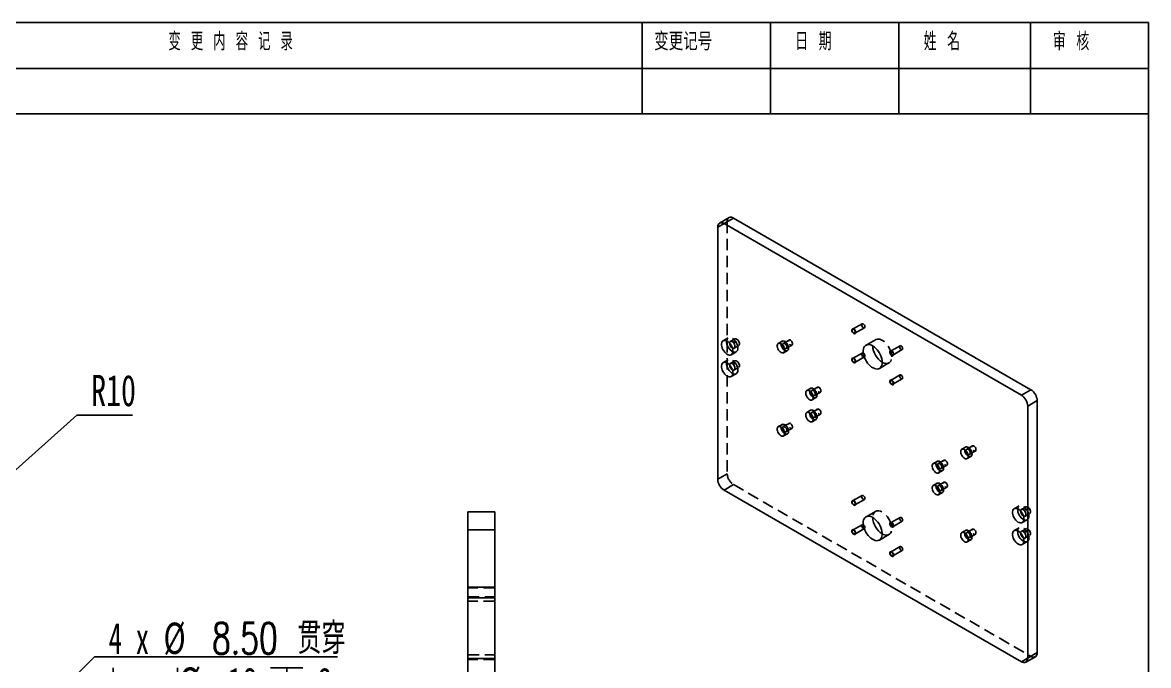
# Model space of a CAD drawing. Extents: x 2 to 292, y 3 to 207.
# Drawn here: x 166.4 to 292.2, y 134.7 to 206.6 of the extents above; entities that cross this region are included whole.
import ezdxf

# ---------------------------------------------------------------- set-up
doc = ezdxf.new("R2010")
doc.units = 0
doc.linetypes.add('SLD-实线', pattern=[0])
doc.linetypes.add('SLD-虚线', pattern=[1.905, 1.27, -0.635])
doc.layers.get('0').update_dxf_attribs({"linetype": 'CONTINUOUS'})
for name, color, linetype in [('图层7', 7, 'SLD-实线'), ('图框', 7, 'SLD-实线'), ('粗实线', 7, 'SLD-实线')]:
    doc.layers.add(name, color=color, linetype=linetype)
doc.styles.add('SLDTEXTSTYLE0', font='TXT', dxfattribs={"width": 0.7, "bigfont": 'bigfont'})
doc.styles.add('SLDTEXTSTYLE1', font='TXT', dxfattribs={"width": 0.736842, "bigfont": 'bigfont'})
doc.styles.add('SLDTEXTSTYLE10', font='TXT', dxfattribs={"width": 0.633333})
doc.styles.add('SLDTEXTSTYLE2', font='TXT', dxfattribs={"width": 0.7})
doc.styles.add('SLDTEXTSTYLE6', font='TXT', dxfattribs={"width": 0.629187, "bigfont": 'bigfont'})
doc.styles.add('SLDTEXTSTYLE7', font='TXT', dxfattribs={"width": 0.657895, "bigfont": 'bigfont'})
doc.dimstyles.new('SLDDIMSTYLE2', dxfattribs={"dimtxt": 3.5, "dimasz": 4.08, "dimexe": 0, "dimexo": 0.0625, "dimgap": 0.875, "dimtad": 0, "dimtih": 1, "dimtoh": 1, "dimlfac": 5, "dimrnd": 1e-09, "dimzin": 12, "dimtxsty": 'SLDTEXTSTYLE2', "dimsah": 1, "dimcen": 0, "dimazin": 3, "dimtfac": 1, "dimtofl": 0, "dimtmove": 0, "dimatfit": 3, "dimtolj": 1, "dimtzin": 12})
doc.dimstyles.new('SLDDIMSTYLE4', dxfattribs={"dimtxt": 3.5, "dimasz": 4.08, "dimexe": 0, "dimexo": 0.0625, "dimgap": 0.875, "dimtad": 0, "dimtih": 1, "dimtoh": 1, "dimlfac": 5, "dimrnd": 1e-09, "dimzin": 4, "dimtxsty": 'SLDTEXTSTYLE2', "dimblk1": 'NONE', "dimsah": 1, "dimcen": 0, "dimazin": 3, "dimtfac": 1, "dimtmove": 0, "dimatfit": 3, "dimtolj": 1, "dimtzin": 12})

# ---------------------------------------------------------------- blocks, each defined once
blk = doc.blocks.new('_D_10')
at = {"layer": '图框', "color": 5}
for p, q in [((159.59, 151.19), (172.45, 162.67)), ((172.45, 162.67), (178.64, 162.67)), ((158.1, 149.86), (159.59, 151.19))]:
    blk.add_line(p, q, dxfattribs=at)
blk.add_solid([(159.59, 151.19), (162.98, 153.53), (162.3, 154.29)], dxfattribs=at)
at = {"layer": '图框', "color": 5, "insert": (174.04, 167.18), "char_height": 3.5, "attachment_point": 1, "style": 'SLDTEXTSTYLE2'}
blk.add_mtext('R10', dxfattribs=at)
blk = doc.blocks.new('SW_SYMBOL_HOLE_SPOT')
at = {"layer": '图框', "color": 0}
for p, q in [((0, 875), (0, 75)), ((1600, 75), (1600, 875)), ((0, 75), (1600, 75))]:
    blk.add_line(p, q, dxfattribs=at)
blk = doc.blocks.new('SW_SYMBOL_HOLE_DEPTH')
at = {"layer": '图框', "color": 0}
for p, q in [((0, 875), (800, 875)), ((400, 875), (400, 75)), ((100, 555), (400, 75)), ((700, 555), (400, 75))]:
    blk.add_line(p, q, dxfattribs=at)
blk = doc.blocks.new('_D_13')
at = {"layer": '图框', "color": 5}
for p, q in [((157.7, 118.96), (174.4, 135.67)), ((174.4, 135.67), (201.55, 135.67)), ((156.5, 117.76), (157.7, 118.96))]:
    blk.add_line(p, q, dxfattribs=at)
blk.add_solid([(157.7, 118.96), (160.95, 121.49), (160.23, 122.2)], dxfattribs=at)
at = {"layer": '图框', "color": 5, "xscale": 0.004511737089201878, "yscale": 0.004511737089201878, "zscale": 0.004511737089201878}
for name, p in [('SW_SYMBOL_HOLE_SPOT', (176.48, 130.46)), ('SW_SYMBOL_HOLE_DEPTH', (194.09, 130.46))]:
    blk.add_blockref(name, p, dxfattribs=at)
at = {"layer": '图框', "color": 5, "char_height": 3.5, "attachment_point": 1}
for s, insert, style in [('8.50 贯\\M+190FA', (187.54, 139.47), 'SLDTEXTSTYLE0'), ('4 x', (175.99, 139.47), 'SLDTEXTSTYLE10'), ('%%c', (182.12, 139.48), 'SLDTEXTSTYLE2'), ('%%c', (183.85, 134.47), 'SLDTEXTSTYLE2'), ('18', (189.27, 134.45), 'SLDTEXTSTYLE2'), ('8', (199.3, 134.45), 'SLDTEXTSTYLE2')]:
    blk.add_mtext(s, dxfattribs=dict(at, insert=insert, style=style))
blk = doc.blocks.new('_NONE')

msp = doc.modelspace()

# ---------------------------------------------------------------- linework, layer by layer
at = {"color": 7, "linetype": 'SLD-虚线'}
for p, q in [((244.0585, 183.6859), (245.1192, 184.2982)), ((245.1192, 184.2982), (245.1192, 156.1276)), ((260.197, 172.8805), (259.1363, 172.2682)), ((259.3863, 171.8351), (260.4469, 172.4474)), ((245.2349, 171.3191), (244.6692, 170.9925)), ((245.9673, 171.1935), (245.4724, 170.9077)), ((245.8973, 170.1716), (246.3923, 170.4573)), ((251.2539, 170.9374), (250.8296, 170.6925)), ((252.0277, 171.0666), (251.3913, 170.6992)), ((251.4295, 169.6532), (251.8538, 169.8981)), ((251.7163, 170.1363), (252.3527, 170.5037)), ((261.6933, 171.1053), (260.6327, 170.493)), ((264.4396, 170.4312), (263.3789, 169.8189)), ((263.6289, 169.3859), (264.6896, 169.9982)), ((245.2349, 168.8695), (244.6692, 168.5429)), ((245.9673, 168.7439), (245.4724, 168.4581)), ((245.5691, 169.4337), (246.1348, 169.7602)), ((260.197, 169.6143), (259.1363, 169.002)), ((259.3863, 168.569), (260.4469, 169.1813)), ((245.8973, 167.722), (246.3923, 168.0077)), ((262.1326, 167.8949), (263.1932, 168.5072)), ((245.5691, 166.984), (246.1348, 167.3106)), ((264.4396, 167.1651), (263.3789, 166.5528)), ((263.6289, 166.1197), (264.6896, 166.7321)), ((254.4358, 165.671), (254.0116, 165.4261)), ((255.2097, 165.8002), (254.5733, 165.4328)), ((254.8983, 164.8699), (255.5347, 165.2373)), ((254.6115, 164.3868), (255.0358, 164.6317)), ((254.4358, 163.2214), (254.0116, 162.9765)), ((255.2097, 163.3506), (254.5733, 162.9832)), ((254.8983, 162.4203), (255.5347, 162.7877)), ((251.2539, 161.6288), (250.8296, 161.3839)), ((252.0277, 161.758), (251.3913, 161.3907)), ((251.7163, 160.8277), (252.3527, 161.1951)), ((254.6115, 161.9372), (255.0358, 162.1821)), ((251.4295, 160.3446), (251.8538, 160.5896)), ((271.76, 159.0995), (271.3357, 158.8546)), ((272.5338, 159.2287), (271.8974, 158.8613)), ((272.2224, 158.2984), (272.8588, 158.6658)), ((268.578, 157.5069), (268.1537, 157.262)), ((269.3519, 157.6361), (268.7155, 157.2688)), ((271.9356, 157.8153), (272.3599, 158.0602)), ((245.1192, 156.1276), (244.0585, 155.5153)), ((268.7537, 156.2227), (269.1779, 156.4677)), ((269.0404, 156.7058), (269.6768, 157.0732)), ((244.7656, 154.2905), (245.8263, 154.9028)), ((245.8263, 154.9028), (279.0603, 135.7172)), ((268.578, 155.0573), (268.1537, 154.8124)), ((269.3519, 155.1865), (268.7155, 154.8191)), ((260.197, 153.6918), (259.1363, 153.0795)), ((268.7537, 153.7731), (269.1779, 154.018)), ((269.0404, 154.2562), (269.6768, 154.6236)), ((259.3863, 152.6464), (260.4469, 153.2587)), ((277.7618, 152.5417), (277.1961, 152.2152)), ((278.4942, 152.4161), (277.9993, 152.1304)), ((261.6933, 151.9166), (260.6327, 151.3043)), ((264.4396, 151.2425), (263.3789, 150.6302)), ((278.4242, 151.3942), (278.9192, 151.68)), ((216.1379, 149.8582), (219.1379, 149.8582)), ((260.197, 150.4256), (259.1363, 149.8133)), ((259.3863, 149.3803), (260.4469, 149.9926)), ((263.6289, 150.1972), (264.6896, 150.8095)), ((271.76, 149.7909), (271.3357, 149.546)), ((272.5338, 149.9201), (271.8974, 149.5527)), ((277.7618, 150.0921), (277.1961, 149.7655)), ((278.4942, 149.9665), (277.9993, 149.6807)), ((278.096, 150.6563), (278.6617, 150.9828)), ((262.1326, 148.7062), (263.1932, 149.3185)), ((271.9356, 148.5067), (272.3599, 148.7517)), ((272.2224, 148.9898), (272.8588, 149.3572)), ((278.096, 148.2067), (278.6617, 148.5332)), ((278.4242, 148.9446), (278.9192, 149.2303)), ((264.4396, 147.9764), (263.3789, 147.3641)), ((263.6289, 146.931), (264.6896, 147.5433)), ((219.1379, 143.3582), (216.1379, 143.3582)), ((216.1379, 142.3582), (219.1379, 142.3582)), ((219.1379, 141.8582), (216.1379, 141.8582)), ((216.1379, 135.8582), (219.1379, 135.8582)), ((219.1379, 135.3582), (216.1379, 135.3582)), ((279.0603, 135.7172), (277.9996, 135.1049))]:
    msp.add_line(p, q, dxfattribs=at)
at = {"color": 7, "linetype": 'SLD-实线'}
for p, q in [((245.3263, 184.7561), (244.2656, 184.1438)), ((245.8263, 184.7066), (244.7656, 184.0943)), ((277.9996, 164.9087), (244.7656, 184.0943)), ((279.0603, 165.521), (245.8263, 184.7066)), ((244.0585, 183.6859), (244.0585, 155.5153)), ((277.9996, 164.9087), (279.0603, 165.521)), ((279.7674, 164.2962), (278.7067, 163.6839)), ((278.7067, 135.5133), (278.7067, 163.6839)), ((279.7674, 136.1256), (279.7674, 164.2962)), ((244.7656, 154.2905), (277.9996, 135.1049)), ((216.1379, 151.8582), (219.1379, 151.8582)), ((216.1379, 149.8582), (216.1379, 151.8582)), ((219.1379, 151.8582), (219.1379, 149.8582)), ((219.1379, 149.8582), (216.1379, 149.8582)), ((216.1379, 149.8582), (216.1379, 80.8582)), ((219.1379, 149.8582), (219.1379, 80.8582)), ((219.1379, 143.4582), (216.1379, 143.4582)), ((219.1379, 143.4582), (216.1379, 143.4582)), ((219.1379, 142.2582), (216.1379, 142.2582)), ((219.1379, 142.2582), (216.1379, 142.2582)), ((278.7067, 135.5133), (279.7674, 136.1256)), ((219.1379, 135.4582), (216.1379, 135.4582)), ((219.1379, 135.4582), (216.1379, 135.4582)), ((278.4996, 135.0554), (279.5602, 135.6677))]:
    msp.add_line(p, q, dxfattribs=at)
at = {"color": 7, "linetype": 'SLD-实线', "flags": 128}
for points in [[(244.7656, 184.0943), (244.6277, 184.1582), (244.495, 184.1883), (244.3728, 184.1834), (244.2656, 184.1437), (244.1777, 184.0708), (244.1123, 183.9673), (244.0721, 183.8374), (244.0585, 183.6859)], [(259.4734, 171.9292), (259.4573, 171.8448), (259.4113, 171.7918), (259.3425, 171.7785), (259.2613, 171.8067), (259.1801, 171.8722), (259.1113, 171.965), (259.0653, 172.071), (259.0492, 172.1741), (259.0653, 172.2585), (259.1113, 172.3115), (259.1801, 172.3248), (259.2613, 172.2966), (259.3425, 172.2311), (259.4113, 172.1383), (259.4573, 172.0323), (259.4734, 171.9292)], [(259.4381, 171.9496), (259.4246, 172.0355), (259.3863, 172.1238), (259.3289, 172.2012), (259.2613, 172.2558), (259.1936, 172.2793), (259.1363, 172.2682), (259.098, 172.2241), (259.0845, 172.1537), (259.098, 172.0678), (259.1363, 171.9795), (259.1936, 171.9021), (259.2613, 171.8475), (259.3289, 171.824), (259.3863, 171.8351), (259.4246, 171.8792), (259.4381, 171.9496)], [(245.7556, 169.8457), (245.7425, 170.0012), (245.704, 170.1653), (245.6415, 170.3314), (245.5576, 170.4926), (245.4558, 170.6424), (245.3402, 170.7747), (245.2155, 170.8839), (245.0869, 170.9657), (244.9596, 171.0166), (244.8389, 171.0347), (244.7296, 171.0191), (244.6363, 170.9705), (244.5627, 170.891), (244.5119, 170.7836), (244.486, 170.653), (244.486, 170.5043), (244.5119, 170.3436), (244.5627, 170.1777), (244.6363, 170.0132), (244.7296, 169.8569), (244.8389, 169.7151), (244.9596, 169.5938), (245.0869, 169.4978), (245.2155, 169.4311), (245.3402, 169.3964), (245.4558, 169.3951), (245.5576, 169.4273), (245.6415, 169.4918), (245.704, 169.5857), (245.7425, 169.7053), (245.7556, 169.8457)], [(251.5538, 169.9279), (251.5405, 170.0575), (251.5013, 170.1942), (251.4388, 170.3297), (251.3569, 170.4553), (251.2607, 170.5631), (251.1562, 170.6464), (251.0501, 170.7), (250.9489, 170.7204), (250.8591, 170.7065), (250.7863, 170.659), (250.7351, 170.5809), (250.7086, 170.4772), (250.7086, 170.3544), (250.7351, 170.2202), (250.7863, 170.083), (250.8591, 169.9515), (250.9489, 169.8338), (251.0501, 169.7375), (251.1562, 169.6685), (251.2607, 169.6312), (251.3569, 169.6279), (251.4388, 169.6589), (251.5013, 169.7222), (251.5405, 169.8138), (251.5538, 169.9279)], [(262.4433, 168.5816), (262.4308, 168.7758), (262.3938, 168.9797), (262.3331, 169.1887), (262.2502, 169.3978), (262.1468, 169.6021), (262.0256, 169.7968), (261.8893, 169.9775), (261.7411, 170.1397), (261.5846, 170.2798), (261.4232, 170.3944), (261.261, 170.4809), (261.1016, 170.5372), (260.9487, 170.5621), (260.8061, 170.5548), (260.6769, 170.5157), (260.5643, 170.4456), (260.4709, 170.3462), (260.3988, 170.2197), (260.3499, 170.0692), (260.3251, 169.8982), (260.3251, 169.7107), (260.3499, 169.5111), (260.3988, 169.304), (260.4709, 169.0944), (260.5643, 168.8871), (260.6769, 168.687), (260.8061, 168.4987), (260.9487, 168.3268), (261.1016, 168.1752), (261.261, 168.0474), (261.4232, 167.9466), (261.5846, 167.875), (261.7411, 167.8343), (261.8893, 167.8254), (262.0256, 167.8487), (262.1468, 167.9035), (262.2502, 167.9885), (262.3331, 168.1018), (262.3938, 168.2406), (262.4308, 168.4019), (262.4433, 168.5816)], [(259.4734, 168.663), (259.4573, 168.5786), (259.4113, 168.5257), (259.3425, 168.5123), (259.2613, 168.5405), (259.1801, 168.606), (259.1113, 168.6989), (259.0653, 168.8049), (259.0492, 168.9079), (259.0653, 168.9924), (259.1113, 169.0453), (259.1801, 169.0587), (259.2613, 169.0304), (259.3425, 168.9649), (259.4113, 168.8721), (259.4573, 168.7661), (259.4734, 168.663)], [(259.4381, 168.6834), (259.4246, 168.7693), (259.3863, 168.8577), (259.3289, 168.935), (259.2613, 168.9896), (259.1936, 169.0131), (259.1363, 169.002), (259.098, 168.9579), (259.0845, 168.8875), (259.098, 168.8016), (259.1363, 168.7133), (259.1936, 168.6359), (259.2613, 168.5814), (259.3289, 168.5578), (259.3863, 168.569), (259.4246, 168.6131), (259.4381, 168.6834)], [(263.7161, 169.48), (263.6999, 169.3955), (263.6539, 169.3426), (263.5851, 169.3292), (263.5039, 169.3575), (263.4228, 169.423), (263.3539, 169.5158), (263.3079, 169.6218), (263.2918, 169.7249), (263.3079, 169.8093), (263.3539, 169.8622), (263.4228, 169.8756), (263.5039, 169.8474), (263.5851, 169.7819), (263.6539, 169.689), (263.6999, 169.583), (263.7161, 169.48)], [(263.6807, 169.5004), (263.6673, 169.5863), (263.6289, 169.6746), (263.5716, 169.752), (263.5039, 169.8066), (263.4363, 169.8301), (263.3789, 169.8189), (263.3406, 169.7748), (263.3272, 169.7045), (263.3406, 169.6186), (263.3789, 169.5302), (263.4363, 169.4529), (263.5039, 169.3983), (263.5716, 169.3748), (263.6289, 169.3859), (263.6673, 169.43), (263.6807, 169.5004)], [(245.7556, 167.3961), (245.7425, 167.5516), (245.704, 167.7157), (245.6415, 167.8818), (245.5576, 168.043), (245.4558, 168.1928), (245.3402, 168.325), (245.2155, 168.4343), (245.0869, 168.516), (244.9596, 168.567), (244.8389, 168.5851), (244.7296, 168.5695), (244.6363, 168.5209), (244.5627, 168.4413), (244.5119, 168.334), (244.486, 168.2033), (244.486, 168.0546), (244.5119, 167.894), (244.5627, 167.7281), (244.6363, 167.5636), (244.7296, 167.4072), (244.8389, 167.2655), (244.9596, 167.1441), (245.0869, 167.0481), (245.2155, 166.9814), (245.3402, 166.9467), (245.4558, 166.9455), (245.5576, 166.9777), (245.6415, 167.0421), (245.704, 167.1361), (245.7425, 167.2557), (245.7556, 167.3961)], [(263.7161, 166.2138), (263.6999, 166.1294), (263.6539, 166.0765), (263.5851, 166.0631), (263.5039, 166.0913), (263.4228, 166.1568), (263.3539, 166.2496), (263.3079, 166.3557), (263.2918, 166.4587), (263.3079, 166.5431), (263.3539, 166.5961), (263.4228, 166.6094), (263.5039, 166.5812), (263.5851, 166.5157), (263.6539, 166.4229), (263.6999, 166.3169), (263.7161, 166.2138)], [(263.6807, 166.2342), (263.6673, 166.3201), (263.6289, 166.4084), (263.5716, 166.4858), (263.5039, 166.5404), (263.4363, 166.5639), (263.3789, 166.5528), (263.3406, 166.5087), (263.3272, 166.4383), (263.3406, 166.3524), (263.3789, 166.2641), (263.4363, 166.1867), (263.5039, 166.1321), (263.5716, 166.1086), (263.6289, 166.1198), (263.6673, 166.1639), (263.6807, 166.2342)], [(254.7358, 164.6615), (254.7225, 164.7911), (254.6833, 164.9278), (254.6208, 165.0633), (254.5389, 165.1889), (254.4427, 165.2967), (254.3382, 165.38), (254.232, 165.4336), (254.1309, 165.454), (254.0411, 165.4401), (253.9683, 165.3926), (253.9171, 165.3145), (253.8906, 165.2108), (253.8906, 165.088), (253.9171, 164.9538), (253.9683, 164.8166), (254.0411, 164.6851), (254.1309, 164.5674), (254.232, 164.4711), (254.3382, 164.4021), (254.4427, 164.3648), (254.5389, 164.3616), (254.6208, 164.3925), (254.6833, 164.4558), (254.7225, 164.5474), (254.7358, 164.6615)], [(254.7358, 162.2119), (254.7225, 162.3414), (254.6833, 162.4782), (254.6208, 162.6137), (254.5389, 162.7393), (254.4427, 162.8471), (254.3382, 162.9304), (254.232, 162.984), (254.1309, 163.0044), (254.0411, 162.9904), (253.9683, 162.9429), (253.9171, 162.8649), (253.8906, 162.7612), (253.8906, 162.6384), (253.9171, 162.5042), (253.9683, 162.367), (254.0411, 162.2355), (254.1309, 162.1178), (254.232, 162.0215), (254.3382, 161.9525), (254.4427, 161.9152), (254.5389, 161.9119), (254.6208, 161.9429), (254.6833, 162.0062), (254.7225, 162.0978), (254.7358, 162.2119)], [(251.5538, 160.6194), (251.5405, 160.7489), (251.5013, 160.8857), (251.4388, 161.0211), (251.3569, 161.1467), (251.2607, 161.2545), (251.1562, 161.3379), (251.0501, 161.3914), (250.9489, 161.4119), (250.8591, 161.3979), (250.7863, 161.3504), (250.7351, 161.2724), (250.7086, 161.1687), (250.7086, 161.0459), (250.7351, 160.9116), (250.7863, 160.7745), (250.8591, 160.6429), (250.9489, 160.5253), (251.0501, 160.4289), (251.1562, 160.3599), (251.2607, 160.3226), (251.3569, 160.3194), (251.4388, 160.3504), (251.5013, 160.4136), (251.5405, 160.5052), (251.5538, 160.6194)], [(272.0599, 158.09), (272.0466, 158.2195), (272.0074, 158.3563), (271.9449, 158.4918), (271.863, 158.6173), (271.7668, 158.7252), (271.6623, 158.8085), (271.5562, 158.8621), (271.455, 158.8825), (271.3652, 158.8685), (271.2924, 158.821), (271.2412, 158.743), (271.2147, 158.6393), (271.2147, 158.5165), (271.2412, 158.3823), (271.2924, 158.2451), (271.3652, 158.1136), (271.455, 157.9959), (271.5562, 157.8996), (271.6623, 157.8306), (271.7668, 157.7933), (271.863, 157.79), (271.9449, 157.821), (272.0074, 157.8843), (272.0466, 157.9759), (272.0599, 158.09)], [(268.8779, 156.4974), (268.8646, 156.627), (268.8255, 156.7638), (268.763, 156.8992), (268.681, 157.0248), (268.5848, 157.1326), (268.4803, 157.216), (268.3742, 157.2695), (268.273, 157.29), (268.1832, 157.276), (268.1104, 157.2285), (268.0592, 157.1504), (268.0328, 157.0468), (268.0328, 156.924), (268.0592, 156.7897), (268.1104, 156.6525), (268.1832, 156.521), (268.273, 156.4034), (268.3742, 156.307), (268.4803, 156.238), (268.5848, 156.2007), (268.681, 156.1975), (268.763, 156.2285), (268.8255, 156.2917), (268.8646, 156.3833), (268.8779, 156.4974)], [(268.8779, 154.0478), (268.8646, 154.1774), (268.8255, 154.3141), (268.763, 154.4496), (268.681, 154.5752), (268.5848, 154.683), (268.4803, 154.7663), (268.3742, 154.8199), (268.273, 154.8403), (268.1832, 154.8264), (268.1104, 154.7789), (268.0592, 154.7008), (268.0328, 154.5971), (268.0328, 154.4743), (268.0592, 154.3401), (268.1104, 154.2029), (268.1832, 154.0714), (268.273, 153.9537), (268.3742, 153.8574), (268.4803, 153.7884), (268.5848, 153.7511), (268.681, 153.7479), (268.763, 153.7788), (268.8255, 153.8421), (268.8646, 153.9337), (268.8779, 154.0478)], [(259.4734, 152.7405), (259.4573, 152.6561), (259.4113, 152.6031), (259.3425, 152.5898), (259.2613, 152.618), (259.1801, 152.6835), (259.1113, 152.7763), (259.0653, 152.8823), (259.0492, 152.9854), (259.0653, 153.0698), (259.1113, 153.1227), (259.1801, 153.1361), (259.2613, 153.1079), (259.3425, 153.0424), (259.4113, 152.9496), (259.4573, 152.8435), (259.4734, 152.7405)], [(259.4381, 152.7609), (259.4246, 152.8468), (259.3863, 152.9351), (259.3289, 153.0125), (259.2613, 153.0671), (259.1936, 153.0906), (259.1363, 153.0794), (259.098, 153.0353), (259.0845, 152.965), (259.098, 152.8791), (259.1363, 152.7908), (259.1936, 152.7134), (259.2613, 152.6588), (259.3289, 152.6353), (259.3863, 152.6464), (259.4246, 152.6905), (259.4381, 152.7609)], [(260.322, 150.6176), (260.3344, 150.4234), (260.3714, 150.2195), (260.4321, 150.0105), (260.5151, 149.8014), (260.6184, 149.5971), (260.7396, 149.4024), (260.8759, 149.2217), (261.0241, 149.0595), (261.1807, 148.9194), (261.342, 148.8048), (261.5043, 148.7183), (261.6637, 148.662), (261.8165, 148.6371), (261.9592, 148.6444), (262.0883, 148.6835), (262.2009, 148.7536), (262.2943, 148.853), (262.3664, 148.9795), (262.4154, 149.13), (262.4402, 149.301), (262.4402, 149.4885), (262.4154, 149.6881), (262.3664, 149.8952), (262.2943, 150.1048), (262.2009, 150.3121), (262.0883, 150.5122), (261.9592, 150.7005), (261.8165, 150.8724), (261.6637, 151.024), (261.5043, 151.1518), (261.342, 151.2526), (261.1807, 151.3242), (261.0241, 151.3649), (260.8759, 151.3738), (260.7396, 151.3505), (260.6184, 151.2957), (260.5151, 151.2107), (260.4321, 151.0974), (260.3714, 150.9586), (260.3344, 150.7973), (260.322, 150.6176)], [(278.2825, 151.0683), (278.2694, 151.2238), (278.2309, 151.3879), (278.1684, 151.554), (278.0845, 151.7152), (277.9827, 151.865), (277.8671, 151.9973), (277.7424, 152.1065), (277.6138, 152.1883), (277.4866, 152.2392), (277.3658, 152.2573), (277.2565, 152.2417), (277.1632, 152.1932), (277.0896, 152.1136), (277.0389, 152.0063), (277.0129, 151.8756), (277.0129, 151.7269), (277.0389, 151.5663), (277.0896, 151.4003), (277.1632, 151.2358), (277.2565, 151.0795), (277.3658, 150.9377), (277.4866, 150.8164), (277.6138, 150.7204), (277.7424, 150.6537), (277.8671, 150.619), (277.9827, 150.6177), (278.0845, 150.65), (278.1684, 150.7144), (278.2309, 150.8083), (278.2694, 150.9279), (278.2825, 151.0683)], [(259.4734, 149.4743), (259.4573, 149.3899), (259.4113, 149.337), (259.3425, 149.3236), (259.2613, 149.3518), (259.1801, 149.4173), (259.1113, 149.5102), (259.0653, 149.6162), (259.0492, 149.7192), (259.0653, 149.8037), (259.1113, 149.8566), (259.1801, 149.87), (259.2613, 149.8417), (259.3425, 149.7762), (259.4113, 149.6834), (259.4573, 149.5774), (259.4734, 149.4743)], [(259.4381, 149.4947), (259.4246, 149.5806), (259.3863, 149.669), (259.3289, 149.7463), (259.2613, 149.8009), (259.1936, 149.8244), (259.1363, 149.8133), (259.098, 149.7692), (259.0845, 149.6988), (259.098, 149.6129), (259.1363, 149.5246), (259.1936, 149.4472), (259.2613, 149.3926), (259.3289, 149.3691), (259.3863, 149.3803), (259.4246, 149.4244), (259.4381, 149.4947)], [(263.7161, 150.2913), (263.6999, 150.2068), (263.6539, 150.1539), (263.5851, 150.1405), (263.5039, 150.1688), (263.4228, 150.2343), (263.3539, 150.3271), (263.3079, 150.4331), (263.2918, 150.5362), (263.3079, 150.6206), (263.3539, 150.6735), (263.4228, 150.6869), (263.5039, 150.6587), (263.5851, 150.5932), (263.6539, 150.5003), (263.6999, 150.3943), (263.7161, 150.2913)], [(263.6807, 150.3117), (263.6673, 150.3976), (263.6289, 150.4859), (263.5716, 150.5633), (263.5039, 150.6179), (263.4363, 150.6414), (263.3789, 150.6302), (263.3406, 150.5861), (263.3272, 150.5158), (263.3406, 150.4299), (263.3789, 150.3415), (263.4363, 150.2642), (263.5039, 150.2096), (263.5716, 150.1861), (263.6289, 150.1972), (263.6673, 150.2413), (263.6807, 150.3117)], [(278.2825, 148.6187), (278.2694, 148.7742), (278.2309, 148.9383), (278.1684, 149.1044), (278.0845, 149.2656), (277.9827, 149.4154), (277.8671, 149.5476), (277.7424, 149.6569), (277.6138, 149.7386), (277.4866, 149.7896), (277.3658, 149.8077), (277.2565, 149.7921), (277.1632, 149.7435), (277.0896, 149.664), (277.0389, 149.5566), (277.0129, 149.4259), (277.0129, 149.2772), (277.0389, 149.1166), (277.0896, 148.9507), (277.1632, 148.7862), (277.2565, 148.6298), (277.3658, 148.4881), (277.4866, 148.3668), (277.6138, 148.2708), (277.7424, 148.2041), (277.8671, 148.1694), (277.9827, 148.1681), (278.0845, 148.2003), (278.1684, 148.2647), (278.2309, 148.3587), (278.2694, 148.4783), (278.2825, 148.6187)], [(272.0599, 148.7814), (272.0466, 148.911), (272.0074, 149.0478), (271.9449, 149.1832), (271.863, 149.3088), (271.7668, 149.4166), (271.6623, 149.4999), (271.5562, 149.5535), (271.455, 149.5739), (271.3652, 149.56), (271.2924, 149.5125), (271.2412, 149.4344), (271.2147, 149.3308), (271.2147, 149.2079), (271.2412, 149.0737), (271.2924, 148.9365), (271.3652, 148.805), (271.455, 148.6873), (271.5562, 148.591), (271.6623, 148.522), (271.7668, 148.4847), (271.863, 148.4815), (271.9449, 148.5124), (272.0074, 148.5757), (272.0466, 148.6673), (272.0599, 148.7814)], [(263.7161, 147.0251), (263.6999, 146.9407), (263.6539, 146.8877), (263.5851, 146.8744), (263.5039, 146.9026), (263.4228, 146.9681), (263.3539, 147.0609), (263.3079, 147.1669), (263.2918, 147.27), (263.3079, 147.3544), (263.3539, 147.4074), (263.4228, 147.4207), (263.5039, 147.3925), (263.5851, 147.327), (263.6539, 147.2342), (263.6999, 147.1282), (263.7161, 147.0251)], [(263.6807, 147.0455), (263.6673, 147.1314), (263.6289, 147.2197), (263.5716, 147.2971), (263.5039, 147.3517), (263.4363, 147.3752), (263.3789, 147.3641), (263.3406, 147.32), (263.3272, 147.2496), (263.3406, 147.1637), (263.3789, 147.0754), (263.4363, 146.998), (263.5039, 146.9434), (263.5716, 146.9199), (263.6289, 146.931), (263.6673, 146.9752), (263.6807, 147.0455)], [(277.9996, 135.1049), (278.1376, 135.041), (278.2702, 135.0109), (278.3925, 135.0158), (278.4996, 135.0555), (278.5876, 135.1284), (278.6529, 135.2319), (278.6931, 135.3618), (278.7067, 135.5133)]]:
    msp.add_lwpolyline(points, dxfattribs=at)
at = {"color": 7, "linetype": 'SLD-虚线', "flags": 128}
for points in [[(260.1452, 172.766), (260.1586, 172.8364), (260.197, 172.8805), (260.2543, 172.8916), (260.322, 172.8681), (260.3896, 172.8135), (260.447, 172.7361), (260.4853, 172.6478), (260.4987, 172.5619), (260.4853, 172.4916), (260.447, 172.4474), (260.3896, 172.4363), (260.322, 172.4598), (260.2543, 172.5144), (260.197, 172.5918), (260.1586, 172.6801), (260.1452, 172.766)], [(246.3212, 170.1723), (246.3082, 170.3277), (246.2697, 170.4919), (246.2072, 170.658), (246.1233, 170.8192), (246.0215, 170.969), (245.9059, 171.1012), (245.7812, 171.2104), (245.6526, 171.2922), (245.5253, 171.3432), (245.4046, 171.3612), (245.2953, 171.3457), (245.202, 171.2971), (245.1284, 171.2175), (245.0776, 171.1102), (245.052, 170.9827)], [(245.8793, 170.9989), (245.8926, 171.0935), (245.9315, 171.1642), (245.9924, 171.2049), (246.07, 171.2118), (246.1574, 171.1844), (246.2467, 171.1251), (246.3301, 171.0392), (246.4001, 170.9343), (246.4506, 170.8197), (246.477, 170.7056), (246.477, 170.6021), (246.4506, 170.5185), (246.4001, 170.4622), (246.3301, 170.4381), (246.2467, 170.4485), (246.1574, 170.4923), (246.07, 170.5658), (245.9924, 170.6623), (245.9315, 170.7733), (245.8926, 170.8889), (245.8793, 170.9989)], [(263.5039, 169.194), (263.4915, 169.3881), (263.4545, 169.592), (263.3938, 169.801), (263.3108, 170.0101), (263.2075, 170.2144), (263.0863, 170.4091), (262.95, 170.5898), (262.8018, 170.752), (262.6452, 170.8921), (262.4839, 171.0067), (262.3216, 171.0932), (262.1622, 171.1495), (262.0094, 171.1744), (261.8667, 171.1672), (261.7376, 171.128), (261.625, 171.0579), (261.5316, 170.9585), (261.4595, 170.832), (261.4105, 170.6815), (261.3857, 170.5105), (261.3826, 170.4188)], [(245.9854, 170.3662), (245.972, 170.4762), (245.9331, 170.5918), (245.8722, 170.7028), (245.7946, 170.7993), (245.7073, 170.8728), (245.618, 170.9166), (245.5346, 170.9269), (245.4645, 170.9029), (245.4141, 170.8465), (245.3877, 170.7629), (245.3846, 170.7278)], [(245.6976, 170.1856), (245.7073, 170.1806), (245.7946, 170.1532), (245.8722, 170.1602), (245.9331, 170.2008), (245.972, 170.2716), (245.9854, 170.3662)], [(245.752, 169.7701), (245.7812, 169.7576), (245.9059, 169.7229), (246.0215, 169.7217), (246.1233, 169.7539), (246.2072, 169.8183), (246.2697, 169.9123), (246.3082, 170.0319), (246.3212, 170.1723)], [(251.9781, 170.1728), (251.9648, 170.3024), (251.9256, 170.4392), (251.8631, 170.5746), (251.7812, 170.7002), (251.6849, 170.808), (251.5805, 170.8913), (251.4743, 170.9449), (251.3732, 170.9653), (251.2834, 170.9514), (251.2106, 170.9039), (251.1594, 170.8258), (251.1329, 170.7222), (251.1296, 170.6628)], [(251.7836, 170.2851), (251.7712, 170.3785), (251.7352, 170.4761), (251.6795, 170.5674), (251.6102, 170.6425), (251.5349, 170.6932), (251.4615, 170.7141), (251.3982, 170.7029), (251.3517, 170.6607), (251.3272, 170.5923), (251.3272, 170.5049), (251.3295, 170.4895)], [(251.5038, 170.1876), (251.5349, 170.1643), (251.6102, 170.1279), (251.6795, 170.123), (251.7352, 170.1501), (251.7712, 170.2061), (251.7836, 170.2851)], [(251.5538, 169.9278), (251.5805, 169.9134), (251.6849, 169.8761), (251.7812, 169.8729), (251.8631, 169.9038), (251.9256, 169.9671), (251.9648, 170.0587), (251.9781, 170.1728)], [(251.9604, 170.9178), (251.9729, 170.9968), (252.0089, 171.0528), (252.0645, 171.0799), (252.1338, 171.075), (252.2092, 171.0387), (252.2825, 170.9749), (252.3459, 170.8905), (252.3923, 170.7948), (252.4169, 170.698), (252.4169, 170.6106), (252.3923, 170.5422), (252.3459, 170.5001), (252.2825, 170.4888), (252.2092, 170.5097), (252.1338, 170.5605), (252.0645, 170.6355), (252.0089, 170.7268), (251.9729, 170.8245), (251.9604, 170.9178)], [(264.3878, 170.3168), (264.4013, 170.3871), (264.4396, 170.4312), (264.4969, 170.4424), (264.5646, 170.4189), (264.6322, 170.3643), (264.6896, 170.2869), (264.7279, 170.1986), (264.7414, 170.1127), (264.7279, 170.0423), (264.6896, 169.9982), (264.6322, 169.9871), (264.5646, 170.0106), (264.4969, 170.0652), (264.4396, 170.1425), (264.4013, 170.2309), (264.3878, 170.3168)], [(246.3212, 167.7227), (246.3082, 167.8781), (246.2697, 168.0422), (246.2072, 168.2083), (246.1233, 168.3696), (246.0215, 168.5194), (245.9059, 168.6516), (245.7812, 168.7608), (245.6526, 168.8426), (245.5253, 168.8936), (245.4046, 168.9116), (245.2953, 168.8961), (245.202, 168.8475), (245.1284, 168.7679), (245.0776, 168.6606), (245.052, 168.533)], [(245.8793, 168.5493), (245.8926, 168.6439), (245.9315, 168.7146), (245.9924, 168.7553), (246.07, 168.7622), (246.1574, 168.7348), (246.2467, 168.6755), (246.3301, 168.5896), (246.4001, 168.4847), (246.4506, 168.3701), (246.477, 168.256), (246.477, 168.1525), (246.4506, 168.0689), (246.4001, 168.0126), (246.3301, 167.9885), (246.2467, 167.9989), (246.1574, 168.0427), (246.07, 168.1161), (245.9924, 168.2126), (245.9315, 168.3236), (245.8926, 168.4393), (245.8793, 168.5493)], [(260.1452, 169.4998), (260.1586, 169.5702), (260.197, 169.6143), (260.2543, 169.6254), (260.322, 169.6019), (260.3896, 169.5473), (260.447, 169.47), (260.4853, 169.3816), (260.4987, 169.2957), (260.4853, 169.2254), (260.447, 169.1813), (260.3896, 169.1701), (260.322, 169.1937), (260.2543, 169.2482), (260.197, 169.3256), (260.1586, 169.414), (260.1452, 169.4998)], [(262.4433, 168.5815), (262.4839, 168.5589), (262.6452, 168.4873), (262.8018, 168.4466), (262.95, 168.4377), (263.0863, 168.461), (263.2075, 168.5158), (263.3108, 168.6008), (263.3938, 168.7141), (263.4545, 168.8529), (263.4915, 169.0142), (263.5039, 169.194)], [(245.9854, 167.9166), (245.972, 168.0266), (245.9331, 168.1422), (245.8722, 168.2532), (245.7946, 168.3497), (245.7073, 168.4231), (245.618, 168.467), (245.5346, 168.4773), (245.4645, 168.4533), (245.4141, 168.3969), (245.3877, 168.3133), (245.3846, 168.2782)], [(245.6976, 167.736), (245.7073, 167.731), (245.7946, 167.7036), (245.8722, 167.7106), (245.9331, 167.7512), (245.972, 167.822), (245.9854, 167.9166)], [(245.752, 167.3205), (245.7812, 167.308), (245.9059, 167.2733), (246.0215, 167.2721), (246.1233, 167.3043), (246.2072, 167.3687), (246.2697, 167.4626), (246.3082, 167.5823), (246.3212, 167.7227)], [(264.3878, 167.0506), (264.4013, 167.121), (264.4396, 167.1651), (264.4969, 167.1762), (264.5646, 167.1527), (264.6322, 167.0981), (264.6896, 167.0208), (264.7279, 166.9324), (264.7414, 166.8465), (264.7279, 166.7762), (264.6896, 166.7321), (264.6322, 166.7209), (264.5646, 166.7444), (264.4969, 166.799), (264.4396, 166.8764), (264.4013, 166.9647), (264.3878, 167.0506)], [(255.1601, 164.9065), (255.1467, 165.036), (255.1076, 165.1728), (255.0451, 165.3082), (254.9631, 165.4338), (254.8669, 165.5416), (254.7624, 165.625), (254.6563, 165.6785), (254.5552, 165.699), (254.4654, 165.685), (254.3926, 165.6375), (254.3413, 165.5595), (254.3149, 165.4558), (254.3115, 165.3964)], [(254.9656, 165.0187), (254.9532, 165.1121), (254.9172, 165.2097), (254.8615, 165.301), (254.7922, 165.3761), (254.7168, 165.4268), (254.6435, 165.4477), (254.5802, 165.4365), (254.5337, 165.3944), (254.5091, 165.3259), (254.5091, 165.2386), (254.5115, 165.2231)], [(254.6858, 164.9213), (254.7168, 164.8979), (254.7922, 164.8616), (254.8615, 164.8566), (254.9172, 164.8837), (254.9532, 164.9397), (254.9656, 165.0187)], [(254.7358, 164.6615), (254.7624, 164.647), (254.8669, 164.6097), (254.9631, 164.6065), (255.0451, 164.6375), (255.1076, 164.7007), (255.1467, 164.7923), (255.1601, 164.9065)], [(255.1424, 165.6514), (255.1548, 165.7304), (255.1909, 165.7864), (255.2465, 165.8135), (255.3158, 165.8086), (255.3912, 165.7723), (255.4645, 165.7085), (255.5279, 165.6241), (255.5743, 165.5284), (255.5989, 165.4316), (255.5989, 165.3442), (255.5743, 165.2758), (255.5279, 165.2337), (255.4645, 165.2224), (255.3912, 165.2433), (255.3158, 165.2941), (255.2465, 165.3692), (255.1909, 165.4605), (255.1548, 165.5581), (255.1424, 165.6514)], [(255.1601, 162.4568), (255.1467, 162.5864), (255.1076, 162.7231), (255.0451, 162.8586), (254.9631, 162.9842), (254.8669, 163.092), (254.7624, 163.1753), (254.6563, 163.2289), (254.5552, 163.2493), (254.4654, 163.2354), (254.3926, 163.1879), (254.3413, 163.1098), (254.3149, 163.0061), (254.3115, 162.9468)], [(254.9656, 162.5691), (254.9532, 162.6624), (254.9172, 162.7601), (254.8615, 162.8514), (254.7922, 162.9264), (254.7168, 162.9772), (254.6435, 162.9981), (254.5802, 162.9868), (254.5337, 162.9447), (254.5091, 162.8763), (254.5091, 162.7889), (254.5115, 162.7735)], [(254.6858, 162.4716), (254.7168, 162.4482), (254.7922, 162.4119), (254.8615, 162.407), (254.9172, 162.4341), (254.9532, 162.4901), (254.9656, 162.5691)], [(254.7358, 162.2118), (254.7624, 162.1974), (254.8669, 162.1601), (254.9631, 162.1569), (255.0451, 162.1878), (255.1076, 162.2511), (255.1467, 162.3427), (255.1601, 162.4568)], [(255.1424, 163.2018), (255.1548, 163.2808), (255.1909, 163.3368), (255.2465, 163.3639), (255.3158, 163.359), (255.3912, 163.3226), (255.4645, 163.2589), (255.5279, 163.1745), (255.5743, 163.0788), (255.5989, 162.982), (255.5989, 162.8946), (255.5743, 162.8262), (255.5279, 162.784), (255.4645, 162.7728), (255.3912, 162.7937), (255.3158, 162.8444), (255.2465, 162.9195), (255.1909, 163.0108), (255.1548, 163.1084), (255.1424, 163.2018)], [(251.9781, 160.8643), (251.9648, 160.9938), (251.9256, 161.1306), (251.8631, 161.266), (251.7812, 161.3916), (251.6849, 161.4995), (251.5805, 161.5828), (251.4743, 161.6363), (251.3732, 161.6568), (251.2834, 161.6428), (251.2106, 161.5953), (251.1594, 161.5173), (251.1329, 161.4136), (251.1296, 161.3542)], [(251.7836, 160.9765), (251.7712, 161.0699), (251.7352, 161.1675), (251.6795, 161.2588), (251.6102, 161.3339), (251.5349, 161.3846), (251.4615, 161.4055), (251.3982, 161.3943), (251.3517, 161.3522), (251.3272, 161.2837), (251.3272, 161.1964), (251.3295, 161.1809)], [(251.9604, 161.6092), (251.9729, 161.6882), (252.0089, 161.7443), (252.0645, 161.7713), (252.1338, 161.7664), (252.2092, 161.7301), (252.2825, 161.6663), (252.3459, 161.582), (252.3923, 161.4862), (252.4169, 161.3894), (252.4169, 161.302), (252.3923, 161.2336), (252.3459, 161.1915), (252.2825, 161.1803), (252.2092, 161.2012), (252.1338, 161.2519), (252.0645, 161.327), (252.0089, 161.4183), (251.9729, 161.5159), (251.9604, 161.6092)], [(251.5038, 160.8791), (251.5349, 160.8557), (251.6102, 160.8194), (251.6795, 160.8145), (251.7352, 160.8415), (251.7712, 160.8976), (251.7836, 160.9765)], [(251.5538, 160.6193), (251.5805, 160.6049), (251.6849, 160.5676), (251.7812, 160.5643), (251.8631, 160.5953), (251.9256, 160.6585), (251.9648, 160.7501), (251.9781, 160.8643)], [(272.4842, 158.3349), (272.4709, 158.4645), (272.4317, 158.6012), (272.3692, 158.7367), (272.2873, 158.8623), (272.191, 158.9701), (272.0866, 159.0534), (271.9804, 159.107), (271.8793, 159.1274), (271.7895, 159.1135), (271.7167, 159.066), (271.6655, 158.9879), (271.639, 158.8842), (271.6357, 158.8248)], [(272.2897, 158.4472), (272.2773, 158.5405), (272.2413, 158.6382), (272.1856, 158.7294), (272.1163, 158.8045), (272.0409, 158.8553), (271.9676, 158.8762), (271.9043, 158.8649), (271.8578, 158.8228), (271.8332, 158.7544), (271.8332, 158.667), (271.8356, 158.6516)], [(272.4665, 159.0799), (272.479, 159.1589), (272.515, 159.2149), (272.5706, 159.242), (272.6399, 159.2371), (272.7153, 159.2007), (272.7886, 159.137), (272.852, 159.0526), (272.8984, 158.9569), (272.923, 158.8601), (272.923, 158.7727), (272.8984, 158.7042), (272.852, 158.6621), (272.7886, 158.6509), (272.7153, 158.6718), (272.6399, 158.7225), (272.5706, 158.7976), (272.515, 158.8889), (272.479, 158.9865), (272.4665, 159.0799)], [(269.3022, 156.7424), (269.2889, 156.8719), (269.2497, 157.0087), (269.1872, 157.1441), (269.1053, 157.2697), (269.009, 157.3776), (268.9046, 157.4609), (268.7984, 157.5144), (268.6973, 157.5349), (268.6075, 157.5209), (268.5347, 157.4734), (268.4835, 157.3954), (268.457, 157.2917), (268.4537, 157.2323)], [(269.2845, 157.4873), (269.297, 157.5663), (269.333, 157.6224), (269.3886, 157.6494), (269.4579, 157.6445), (269.5333, 157.6082), (269.6067, 157.5444), (269.67, 157.4601), (269.7165, 157.3643), (269.741, 157.2675), (269.741, 157.1801), (269.7165, 157.1117), (269.67, 157.0696), (269.6067, 157.0584), (269.5333, 157.0793), (269.4579, 157.13), (269.3886, 157.2051), (269.333, 157.2964), (269.297, 157.394), (269.2845, 157.4873)], [(272.0099, 158.3497), (272.0409, 158.3263), (272.1163, 158.29), (272.1856, 158.2851), (272.2413, 158.3122), (272.2773, 158.3682), (272.2897, 158.4472)], [(272.0599, 158.0899), (272.0866, 158.0755), (272.191, 158.0382), (272.2873, 158.035), (272.3692, 158.0659), (272.4317, 158.1292), (272.4709, 158.2208), (272.4842, 158.3349)], [(269.1078, 156.8546), (269.0953, 156.948), (269.0593, 157.0456), (269.0036, 157.1369), (268.9344, 157.212), (268.859, 157.2627), (268.7856, 157.2836), (268.7223, 157.2724), (268.6758, 157.2303), (268.6513, 157.1618), (268.6513, 157.0745), (268.6536, 157.059)], [(268.8279, 156.7572), (268.859, 156.7338), (268.9344, 156.6975), (269.0036, 156.6926), (269.0593, 156.7196), (269.0953, 156.7756), (269.1078, 156.8546)], [(268.8779, 156.4974), (268.9046, 156.483), (269.009, 156.4457), (269.1053, 156.4424), (269.1872, 156.4734), (269.2497, 156.5366), (269.2889, 156.6282), (269.3022, 156.7424)], [(269.3022, 154.2927), (269.2889, 154.4223), (269.2497, 154.5591), (269.1872, 154.6945), (269.1053, 154.8201), (269.009, 154.9279), (268.9046, 155.0113), (268.7984, 155.0648), (268.6973, 155.0853), (268.6075, 155.0713), (268.5347, 155.0238), (268.4835, 154.9457), (268.457, 154.8421), (268.4537, 154.7827)], [(269.1078, 154.405), (269.0953, 154.4984), (269.0593, 154.596), (269.0036, 154.6873), (268.9344, 154.7624), (268.859, 154.8131), (268.7856, 154.834), (268.7223, 154.8228), (268.6758, 154.7807), (268.6513, 154.7122), (268.6513, 154.6248), (268.6536, 154.6094)], [(269.2845, 155.0377), (269.297, 155.1167), (269.333, 155.1727), (269.3886, 155.1998), (269.4579, 155.1949), (269.5333, 155.1586), (269.6067, 155.0948), (269.67, 155.0104), (269.7165, 154.9147), (269.741, 154.8179), (269.741, 154.7305), (269.7165, 154.6621), (269.67, 154.62), (269.6067, 154.6087), (269.5333, 154.6296), (269.4579, 154.6804), (269.3886, 154.7555), (269.333, 154.8468), (269.297, 154.9444), (269.2845, 155.0377)], [(260.1452, 153.5773), (260.1586, 153.6476), (260.197, 153.6918), (260.2543, 153.7029), (260.322, 153.6794), (260.3896, 153.6248), (260.447, 153.5474), (260.4853, 153.4591), (260.4987, 153.3732), (260.4853, 153.3028), (260.447, 153.2587), (260.3896, 153.2476), (260.322, 153.2711), (260.2543, 153.3257), (260.197, 153.4031), (260.1586, 153.4914), (260.1452, 153.5773)], [(268.8279, 154.3076), (268.859, 154.2842), (268.9344, 154.2478), (269.0036, 154.2429), (269.0593, 154.27), (269.0953, 154.326), (269.1078, 154.405)], [(268.8779, 154.0477), (268.9046, 154.0333), (269.009, 153.996), (269.1053, 153.9928), (269.1872, 154.0238), (269.2497, 154.087), (269.2889, 154.1786), (269.3022, 154.2927)], [(278.8481, 151.3949), (278.8351, 151.5504), (278.7966, 151.7145), (278.7341, 151.8806), (278.6502, 152.0418), (278.5484, 152.1916), (278.4328, 152.3238), (278.3081, 152.4331), (278.1795, 152.5148), (278.0522, 152.5658), (277.9315, 152.5839), (277.8222, 152.5683), (277.7289, 152.5197), (277.6553, 152.4401), (277.6045, 152.3328), (277.5789, 152.2053)], [(278.4062, 152.2215), (278.4196, 152.3161), (278.4584, 152.3869), (278.5194, 152.4275), (278.5969, 152.4344), (278.6843, 152.407), (278.7736, 152.3477), (278.857, 152.2618), (278.927, 152.1569), (278.9775, 152.0423), (279.0039, 151.9282), (279.0039, 151.8248), (278.9775, 151.7411), (278.927, 151.6848), (278.857, 151.6607), (278.7736, 151.6711), (278.6843, 151.7149), (278.5969, 151.7884), (278.5194, 151.8849), (278.4584, 151.9959), (278.4196, 152.1115), (278.4062, 152.2215)], [(262.4433, 149.3927), (262.5649, 149.3306), (262.7243, 149.2743), (262.8772, 149.2494), (263.0198, 149.2567), (263.149, 149.2958), (263.2616, 149.3659), (263.355, 149.4653), (263.427, 149.5918), (263.476, 149.7423), (263.5008, 149.9133), (263.5008, 150.1008), (263.476, 150.3004), (263.427, 150.5075), (263.355, 150.7171), (263.2616, 150.9244), (263.149, 151.1246), (263.0198, 151.3128), (262.8772, 151.4847), (262.7243, 151.6363), (262.5649, 151.7641), (262.4026, 151.8649), (262.2413, 151.9365), (262.0848, 151.9772), (261.9366, 151.9861), (261.8003, 151.9628), (261.679, 151.9081), (261.5757, 151.823), (261.4927, 151.7098), (261.432, 151.5709), (261.395, 151.4096), (261.3826, 151.2299), (261.3826, 151.2299)], [(264.3878, 151.1281), (264.4013, 151.1984), (264.4396, 151.2425), (264.4969, 151.2537), (264.5646, 151.2302), (264.6322, 151.1756), (264.6896, 151.0982), (264.7279, 151.0099), (264.7414, 150.924), (264.7279, 150.8536), (264.6896, 150.8095), (264.6322, 150.7984), (264.5646, 150.8219), (264.4969, 150.8765), (264.4396, 150.9538), (264.4013, 151.0422), (264.3878, 151.1281)], [(278.5123, 151.5888), (278.4989, 151.6988), (278.4601, 151.8144), (278.3991, 151.9254), (278.3215, 152.0219), (278.2342, 152.0954), (278.1449, 152.1392), (278.0615, 152.1496), (277.9915, 152.1255), (277.941, 152.0692), (277.9146, 151.9856), (277.9115, 151.9504)], [(278.2245, 151.4082), (278.2342, 151.4033), (278.3215, 151.3759), (278.3991, 151.3828), (278.4601, 151.4235), (278.4989, 151.4942), (278.5123, 151.5888)], [(278.2789, 150.9927), (278.3081, 150.9802), (278.4328, 150.9455), (278.5484, 150.9443), (278.6502, 150.9765), (278.7341, 151.0409), (278.7966, 151.1349), (278.8351, 151.2545), (278.8481, 151.3949)], [(260.1452, 150.3111), (260.1586, 150.3815), (260.197, 150.4256), (260.2543, 150.4367), (260.322, 150.4132), (260.3896, 150.3586), (260.447, 150.2813), (260.4853, 150.1929), (260.4987, 150.107), (260.4853, 150.0367), (260.447, 149.9926), (260.3896, 149.9814), (260.322, 150.0049), (260.2543, 150.0595), (260.197, 150.1369), (260.1586, 150.2252), (260.1452, 150.3111)], [(272.4842, 149.0264), (272.4709, 149.1559), (272.4317, 149.2927), (272.3692, 149.4281), (272.2873, 149.5537), (272.191, 149.6615), (272.0866, 149.7449), (271.9804, 149.7984), (271.8793, 149.8189), (271.7895, 149.8049), (271.7167, 149.7574), (271.6655, 149.6794), (271.639, 149.5757), (271.6357, 149.5163)], [(272.4665, 149.7713), (272.479, 149.8503), (272.515, 149.9064), (272.5706, 149.9334), (272.6399, 149.9285), (272.7153, 149.8922), (272.7886, 149.8284), (272.852, 149.7441), (272.8984, 149.6483), (272.923, 149.5515), (272.923, 149.4641), (272.8984, 149.3957), (272.852, 149.3536), (272.7886, 149.3423), (272.7153, 149.3632), (272.6399, 149.414), (272.5706, 149.4891), (272.515, 149.5804), (272.479, 149.678), (272.4665, 149.7713)], [(278.8481, 148.9453), (278.8351, 149.1007), (278.7966, 149.2649), (278.7341, 149.4309), (278.6502, 149.5922), (278.5484, 149.742), (278.4328, 149.8742), (278.3081, 149.9834), (278.1795, 150.0652), (278.0522, 150.1162), (277.9315, 150.1342), (277.8222, 150.1187), (277.7289, 150.0701), (277.6553, 149.9905), (277.6045, 149.8832), (277.5789, 149.7556)], [(278.4062, 149.7719), (278.4196, 149.8665), (278.4584, 149.9372), (278.5194, 149.9779), (278.5969, 149.9848), (278.6843, 149.9574), (278.7736, 149.8981), (278.857, 149.8122), (278.927, 149.7073), (278.9775, 149.5927), (279.0039, 149.4786), (279.0039, 149.3751), (278.9775, 149.2915), (278.927, 149.2352), (278.857, 149.2111), (278.7736, 149.2215), (278.6843, 149.2653), (278.5969, 149.3387), (278.5194, 149.4353), (278.4584, 149.5463), (278.4196, 149.6619), (278.4062, 149.7719)], [(272.2897, 149.1386), (272.2773, 149.232), (272.2413, 149.3296), (272.1856, 149.4209), (272.1163, 149.496), (272.0409, 149.5467), (271.9676, 149.5676), (271.9043, 149.5564), (271.8578, 149.5143), (271.8332, 149.4458), (271.8332, 149.3585), (271.8356, 149.343)], [(272.0099, 149.0412), (272.0409, 149.0178), (272.1163, 148.9815), (272.1856, 148.9766), (272.2413, 149.0036), (272.2773, 149.0596), (272.2897, 149.1386)], [(272.0599, 148.7814), (272.0866, 148.7669), (272.191, 148.7297), (272.2873, 148.7264), (272.3692, 148.7574), (272.4317, 148.8206), (272.4709, 148.9122), (272.4842, 149.0264)], [(278.5123, 149.1392), (278.4989, 149.2492), (278.4601, 149.3648), (278.3991, 149.4758), (278.3215, 149.5723), (278.2342, 149.6458), (278.1449, 149.6896), (278.0615, 149.6999), (277.9915, 149.6759), (277.941, 149.6195), (277.9146, 149.5359), (277.9115, 149.5008)], [(278.2245, 148.9586), (278.2342, 148.9536), (278.3215, 148.9262), (278.3991, 148.9332), (278.4601, 148.9738), (278.4989, 149.0446), (278.5123, 149.1392)], [(278.2789, 148.5431), (278.3081, 148.5306), (278.4328, 148.4959), (278.5484, 148.4947), (278.6502, 148.5269), (278.7341, 148.5913), (278.7966, 148.6852), (278.8351, 148.8049), (278.8481, 148.9453)], [(264.3878, 147.8619), (264.4013, 147.9323), (264.4396, 147.9764), (264.4969, 147.9875), (264.5646, 147.964), (264.6322, 147.9094), (264.6896, 147.832), (264.7279, 147.7437), (264.7414, 147.6578), (264.7279, 147.5875), (264.6896, 147.5434), (264.6322, 147.5322), (264.5646, 147.5557), (264.4969, 147.6103), (264.4396, 147.6877), (264.4013, 147.776), (264.3878, 147.8619)]]:
    msp.add_lwpolyline(points, dxfattribs=at)
at = {"color": 7, "linetype": 'SLD-虚线'}
for centre, radius, start, end in [((245.6001, 184.3564), 0.4844, 124.412266, 186.899893), ((246.6544, 156.1974), 1.5368, 182.605546, 237.394454), ((279.3532, 136.1261), 0.503, 234.382513, 294.30707)]:
    msp.add_arc(centre, radius, start, end, dxfattribs=at)
at = {"color": 7, "linetype": 'SLD-实线'}
for centre, radius, start, end in [((245.5333, 184.2977), 0.503, 54.382513, 114.30707), ((246.3627, 170.931), 1.3117, 177.742503, 242.252118), ((246.0163, 170.731), 0.6317, 180.293146, 239.701426), ((252.0399, 170.6984), 0.9111, 182.240885, 237.753714), ((251.8475, 170.5873), 0.5271, 190.689823, 229.304777), ((263.6704, 170.5147), 2.2898, 182.400168, 237.594457), ((246.3627, 168.4814), 1.3117, 177.742502, 242.252114), ((246.0163, 168.2814), 0.6317, 180.293133, 239.701446), ((255.2219, 165.432), 0.9111, 182.240955, 237.753654), ((255.0294, 165.3209), 0.5271, 190.690152, 229.304473), ((277.1715, 163.6141), 1.5368, 2.605546, 57.394454), ((278.2322, 164.2264), 1.5368, 2.605546, 57.394454), ((255.2219, 162.9824), 0.9111, 182.240945, 237.753664), ((255.0294, 162.8713), 0.5271, 190.690168, 229.304457), ((252.0399, 161.3898), 0.9111, 182.240835, 237.753764), ((251.8475, 161.2787), 0.5271, 190.689823, 229.304777), ((272.546, 158.8605), 0.9111, 182.241024, 237.753575), ((272.3536, 158.7494), 0.5271, 190.690315, 229.304284), ((269.3641, 157.2679), 0.9111, 182.241004, 237.753646), ((269.1716, 157.1568), 0.5271, 190.69002, 229.304604), ((245.5937, 155.5851), 1.5368, 182.605546, 237.394454), ((269.3641, 154.8183), 0.9111, 182.240994, 237.753656), ((269.1716, 154.7072), 0.5271, 190.690037, 229.304588), ((263.6653, 151.323), 2.2846, 182.337149, 237.662865), ((278.8896, 152.1536), 1.3117, 177.742466, 242.252155), ((278.5432, 151.9536), 0.6317, 180.293476, 239.701095), ((278.8896, 149.704), 1.3117, 177.742466, 242.252151), ((272.546, 149.5519), 0.9111, 182.240973, 237.753625), ((272.3536, 149.4408), 0.5271, 190.690315, 229.304284), ((278.5432, 149.504), 0.6317, 180.293463, 239.701115), ((279.2865, 136.0674), 0.4844, 304.412266, 6.899893)]:
    msp.add_arc(centre, radius, start, end, dxfattribs=at)
at = {"layer": '图层7', "color": 5}
for p, q in [((235.6318, 206.5709), (235.6318, 196.3543)), ((249.9618, 206.5709), (249.9618, 196.3543)), ((264.2917, 206.5709), (264.2917, 196.3543)), ((279.0039, 206.5709), (279.0039, 196.3543)), ((147.2034, 201.4421), (292.2034, 201.4421)), ((147.2034, 196.3543), (292.2034, 196.3543))]:
    msp.add_line(p, q, dxfattribs=at)
at = {"layer": '粗实线', "color": 5}
for p, q in [((2.2034, 206.5709), (292.2034, 206.5709)), ((292.2034, 206.5709), (292.2034, 3.096))]:
    msp.add_line(p, q, dxfattribs=at)

# ---------------------------------------------------------------- texts
at = {"layer": '图层7', "color": 5, "char_height": 2, "attachment_point": 1}
for s, insert, style in [('变 \\M+18D58 \\M+193E0 \\M+19765 记 录', (182.6641, 205.4556), 'SLDTEXTSTYLE6'), ('变\\M+18D58记\\M+18D86', (236.9584, 205.4556), 'SLDTEXTSTYLE1'), ('\\M+193FA \\M+18AFA', (252.7189, 205.4556), 'SLDTEXTSTYLE7'), ('\\M+190A9 \\M+196BC', (267.0832, 205.4556), 'SLDTEXTSTYLE7'), ('审 \\M+18A6A', (281.5173, 205.4556), 'SLDTEXTSTYLE7')]:
    msp.add_mtext(s, dxfattribs=dict(at, insert=insert, style=style))

# ---------------------------------------------------------------- dimensions: what is measured, and where the dimension line sits
at = {"layer": '图框', "color": 5}
dim = msp.add_radius_dim(center=(158.1027, 149.8582), mpoint=(159.5943, 151.1906), dimstyle='SLDDIMSTYLE2', dxfattribs=at)
dim.commit()
dim.dimension.update_dxf_attribs({"geometry": '_D_10', "text_midpoint": (176.3373, 164.838), "dimtype": 164})
dim = msp.add_diameter_dim_2p(p1=(156.5019, 117.757), p2=(157.7035, 118.9595), text='4 x <> 贯穿\\P{\\fGDT;v}%%c 18 {\\fGDT;x} 8\\P', dimstyle='SLDDIMSTYLE4', dxfattribs=at)
dim.commit()
dim.dimension.update_dxf_attribs({"geometry": '_D_13', "text_midpoint": (188.7666, 134.9538), "dimtype": 163})

doc.saveas('drawing.dxf')
